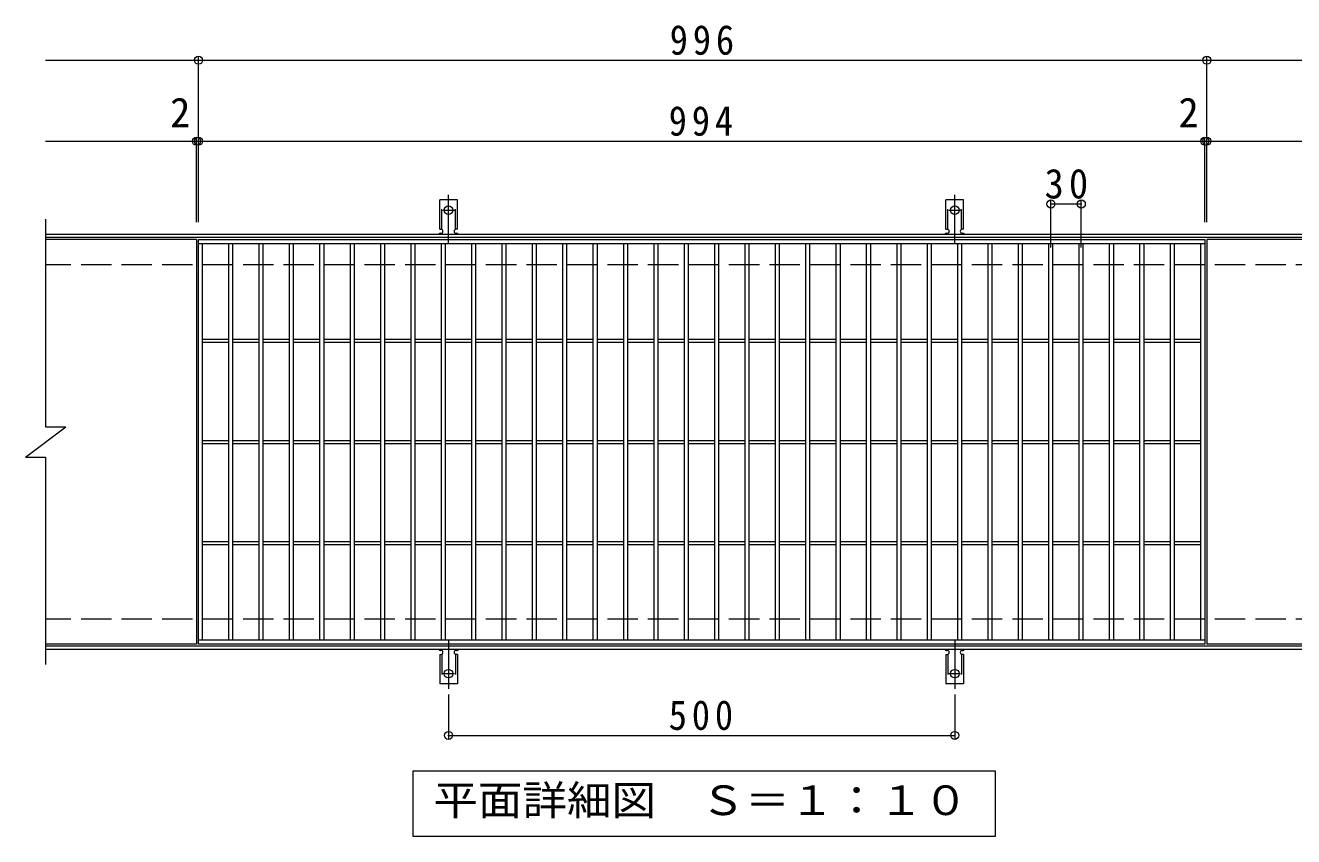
# Model space of a CAD drawing. Units: millimetres on the paper, enlarged 2 times, with parts at other scales. Extents: x -310 to 329, y -273 to 243.
# Drawn here: x -135 to 115.6, y 82.6 to 242.9 of the extents above; entities that cross this region are included whole.
import ezdxf
from ezdxf.enums import TextEntityAlignment as Align

# ---------------------------------------------------------------- set-up
doc = ezdxf.new("R2010")
doc.units = ezdxf.units.MM
doc.header["$LTSCALE"] = 2
doc.header["$PDMODE"] = 32
doc.header["$PDSIZE"] = 1.6
for name, pattern in [('CHAIN2', [12, 9, -1, 1, -1]), ('DASHED2', [3, 2, -1]), ('DASHED3', [4, 3, -1])]:
    doc.linetypes.add(name, pattern=pattern)
for name, color, linetype, lineweight in [('C-1', 2, 'Continuous', 9), ('C-2', 3, 'Continuous', 9), ('C-4', 7, 'Continuous', 9), ('C-5', 7, 'Continuous', 9), ('C-A', 3, 'Continuous', 9)]:
    doc.layers.add(name, color=color, linetype=linetype, lineweight=lineweight)
doc.styles.add('ＭＳ ゴシック', font='')
doc.styles.get('ＭＳ ゴシック').set_extended_font_data('MS Gothic')

msp = doc.modelspace()

# ---------------------------------------------------------------- linework, layer by layer
at = {"layer": 'C-1'}
for p, q in [((130.022, 201.582), (-130.978, 201.582)), ((130.022, 200.982), (-130.978, 200.982)), ((130.022, 120.182), (-130.978, 120.182)), ((130.022, 119.582), (-130.978, 119.582))]:
    msp.add_line(p, q, dxfattribs=at)
at = {"layer": 'C-1', "linetype": 'DASHED3'}
for p, q in [((130.022, 195.582), (-130.978, 195.582)), ((130.022, 125.582), (-130.978, 125.582))]:
    msp.add_line(p, q, dxfattribs=at)
at = {"layer": 'C-2'}
for p, q in [((-130.978, 204.582), (-130.978, 163.582)), ((-101.178, 200.582), (-130.978, 200.582)), ((-101.178, 200.582), (-101.178, 120.582)), ((-100.778, 200.582), (98.022, 200.582)), ((-100.778, 120.582), (-100.778, 200.582)), ((130.022, 200.582), (98.422, 200.582)), ((98.422, 200.582), (98.422, 120.582)), ((-100.778, 199.782), (98.022, 199.782)), ((-99.978, 121.382), (-99.978, 199.782)), ((-94.778, 121.382), (-94.778, 199.782)), ((-93.978, 121.382), (-93.978, 199.782)), ((-88.778, 121.382), (-88.778, 199.782)), ((-87.978, 121.382), (-87.978, 199.782)), ((-82.778, 121.382), (-82.778, 199.782)), ((-81.978, 121.382), (-81.978, 199.782)), ((-76.778, 121.382), (-76.778, 199.782)), ((-75.978, 121.382), (-75.978, 199.782)), ((-70.778, 121.382), (-70.778, 199.782)), ((-69.978, 121.382), (-69.978, 199.782)), ((-64.778, 121.382), (-64.778, 199.782)), ((-63.978, 121.382), (-63.978, 199.782)), ((-58.778, 121.382), (-58.778, 199.782)), ((-57.978, 121.382), (-57.978, 199.782)), ((-52.778, 121.382), (-52.778, 199.782)), ((-51.978, 121.382), (-51.978, 199.782)), ((-46.778, 121.382), (-46.778, 199.782)), ((-45.978, 121.382), (-45.978, 199.782)), ((-40.778, 121.382), (-40.778, 199.782)), ((-39.978, 121.382), (-39.978, 199.782)), ((-34.778, 121.382), (-34.778, 199.782)), ((-33.978, 121.382), (-33.978, 199.782)), ((-28.778, 121.382), (-28.778, 199.782)), ((-27.978, 121.382), (-27.978, 199.782)), ((-22.778, 121.382), (-22.778, 199.782)), ((-21.978, 121.382), (-21.978, 199.782)), ((-16.778, 121.382), (-16.778, 199.782)), ((-15.978, 121.382), (-15.978, 199.782)), ((-10.778, 121.382), (-10.778, 199.782)), ((-9.978, 121.382), (-9.978, 199.782)), ((-4.778, 121.382), (-4.778, 199.782)), ((-3.978, 121.382), (-3.978, 199.782)), ((1.222, 121.382), (1.222, 199.782)), ((2.022, 121.382), (2.022, 199.782)), ((7.222, 121.382), (7.222, 199.782)), ((8.022, 121.382), (8.022, 199.782)), ((13.222, 121.382), (13.222, 199.782)), ((14.022, 121.382), (14.022, 199.782)), ((19.222, 121.382), (19.222, 199.782)), ((20.022, 121.382), (20.022, 199.782)), ((25.222, 121.382), (25.222, 199.782)), ((26.022, 121.382), (26.022, 199.782)), ((31.222, 121.382), (31.222, 199.782)), ((32.022, 121.382), (32.022, 199.782)), ((37.222, 121.382), (37.222, 199.782)), ((38.022, 121.382), (38.022, 199.782)), ((43.222, 121.382), (43.222, 199.782)), ((44.022, 121.382), (44.022, 199.782)), ((49.222, 121.382), (49.222, 199.782)), ((50.022, 121.382), (50.022, 199.782)), ((55.222, 121.382), (55.222, 199.782)), ((56.022, 121.382), (56.022, 199.782)), ((61.222, 121.382), (61.222, 199.782)), ((62.022, 121.382), (62.022, 199.782)), ((67.222, 121.382), (67.222, 199.782)), ((68.022, 121.382), (68.022, 199.782)), ((73.222, 121.382), (73.222, 199.782)), ((74.022, 121.382), (74.022, 199.782)), ((79.222, 121.382), (79.222, 199.782)), ((80.022, 121.382), (80.022, 199.782)), ((85.222, 121.382), (85.222, 199.782)), ((86.022, 121.382), (86.022, 199.782)), ((91.222, 121.382), (91.222, 199.782)), ((92.022, 121.382), (92.022, 199.782)), ((97.222, 121.382), (97.222, 199.782)), ((-99.978, 180.882), (-94.778, 180.882)), ((-93.978, 180.882), (-88.778, 180.882)), ((-87.978, 180.882), (-82.778, 180.882)), ((-81.978, 180.882), (-76.778, 180.882)), ((-75.978, 180.882), (-70.778, 180.882)), ((-69.978, 180.882), (-64.778, 180.882)), ((-63.978, 180.882), (-58.778, 180.882)), ((-57.978, 180.882), (-52.778, 180.882)), ((-51.978, 180.882), (-46.778, 180.882)), ((-45.978, 180.882), (-40.778, 180.882)), ((-39.978, 180.882), (-34.778, 180.882)), ((-33.978, 180.882), (-28.778, 180.882)), ((-27.978, 180.882), (-22.778, 180.882)), ((-21.978, 180.882), (-16.778, 180.882)), ((-15.978, 180.882), (-10.778, 180.882)), ((-9.978, 180.882), (-4.778, 180.882)), ((-3.978, 180.882), (1.222, 180.882)), ((2.022, 180.882), (7.222, 180.882)), ((8.022, 180.882), (13.222, 180.882)), ((14.022, 180.882), (19.222, 180.882)), ((20.022, 180.882), (25.222, 180.882)), ((26.022, 180.882), (31.222, 180.882)), ((32.022, 180.882), (37.222, 180.882)), ((38.022, 180.882), (43.222, 180.882)), ((44.022, 180.882), (49.222, 180.882)), ((50.022, 180.882), (55.222, 180.882)), ((56.022, 180.882), (61.222, 180.882)), ((62.022, 180.882), (67.222, 180.882)), ((68.022, 180.882), (73.222, 180.882)), ((74.022, 180.882), (79.222, 180.882)), ((80.022, 180.882), (85.222, 180.882)), ((86.022, 180.882), (91.222, 180.882)), ((92.022, 180.882), (97.222, 180.882)), ((-99.978, 180.282), (-94.778, 180.282)), ((-93.978, 180.282), (-88.778, 180.282)), ((-87.978, 180.282), (-82.778, 180.282)), ((-81.978, 180.282), (-76.778, 180.282)), ((-75.978, 180.282), (-70.778, 180.282)), ((-69.978, 180.282), (-64.778, 180.282)), ((-63.978, 180.282), (-58.778, 180.282)), ((-57.978, 180.282), (-52.778, 180.282)), ((-51.978, 180.282), (-46.778, 180.282)), ((-45.978, 180.282), (-40.778, 180.282)), ((-39.978, 180.282), (-34.778, 180.282)), ((-33.978, 180.282), (-28.778, 180.282)), ((-27.978, 180.282), (-22.778, 180.282)), ((-21.978, 180.282), (-16.778, 180.282)), ((-15.978, 180.282), (-10.778, 180.282)), ((-9.978, 180.282), (-4.778, 180.282)), ((-3.978, 180.282), (1.222, 180.282)), ((2.022, 180.282), (7.222, 180.282)), ((8.022, 180.282), (13.222, 180.282)), ((14.022, 180.282), (19.222, 180.282)), ((20.022, 180.282), (25.222, 180.282)), ((26.022, 180.282), (31.222, 180.282)), ((32.022, 180.282), (37.222, 180.282)), ((38.022, 180.282), (43.222, 180.282)), ((44.022, 180.282), (49.222, 180.282)), ((50.022, 180.282), (55.222, 180.282)), ((56.022, 180.282), (61.222, 180.282)), ((62.022, 180.282), (67.222, 180.282)), ((68.022, 180.282), (73.222, 180.282)), ((74.022, 180.282), (79.222, 180.282)), ((80.022, 180.282), (85.222, 180.282)), ((86.022, 180.282), (91.222, 180.282)), ((92.022, 180.282), (97.222, 180.282)), ((-134.978, 157.582), (-126.978, 163.582)), ((-130.978, 163.582), (-126.978, 163.582)), ((-99.978, 160.882), (-94.778, 160.882)), ((-93.978, 160.882), (-88.778, 160.882)), ((-87.978, 160.882), (-82.778, 160.882)), ((-81.978, 160.882), (-76.778, 160.882)), ((-75.978, 160.882), (-70.778, 160.882)), ((-69.978, 160.882), (-64.778, 160.882)), ((-63.978, 160.882), (-58.778, 160.882)), ((-57.978, 160.882), (-52.778, 160.882)), ((-51.978, 160.882), (-46.778, 160.882)), ((-45.978, 160.882), (-40.778, 160.882)), ((-39.978, 160.882), (-34.778, 160.882)), ((-33.978, 160.882), (-28.778, 160.882)), ((-27.978, 160.882), (-22.778, 160.882)), ((-21.978, 160.882), (-16.778, 160.882)), ((-15.978, 160.882), (-10.778, 160.882)), ((-9.978, 160.882), (-4.778, 160.882)), ((-3.978, 160.882), (1.222, 160.882)), ((2.022, 160.882), (7.222, 160.882)), ((8.022, 160.882), (13.222, 160.882)), ((14.022, 160.882), (19.222, 160.882)), ((20.022, 160.882), (25.222, 160.882)), ((26.022, 160.882), (31.222, 160.882)), ((32.022, 160.882), (37.222, 160.882)), ((38.022, 160.882), (43.222, 160.882)), ((44.022, 160.882), (49.222, 160.882)), ((50.022, 160.882), (55.222, 160.882)), ((56.022, 160.882), (61.222, 160.882)), ((62.022, 160.882), (67.222, 160.882)), ((68.022, 160.882), (73.222, 160.882)), ((74.022, 160.882), (79.222, 160.882)), ((80.022, 160.882), (85.222, 160.882)), ((86.022, 160.882), (91.222, 160.882)), ((92.022, 160.882), (97.222, 160.882)), ((-99.978, 160.282), (-94.778, 160.282)), ((-93.978, 160.282), (-88.778, 160.282)), ((-87.978, 160.282), (-82.778, 160.282)), ((-81.978, 160.282), (-76.778, 160.282)), ((-75.978, 160.282), (-70.778, 160.282)), ((-69.978, 160.282), (-64.778, 160.282)), ((-63.978, 160.282), (-58.778, 160.282)), ((-57.978, 160.282), (-52.778, 160.282)), ((-51.978, 160.282), (-46.778, 160.282)), ((-45.978, 160.282), (-40.778, 160.282)), ((-39.978, 160.282), (-34.778, 160.282)), ((-33.978, 160.282), (-28.778, 160.282)), ((-27.978, 160.282), (-22.778, 160.282)), ((-21.978, 160.282), (-16.778, 160.282)), ((-15.978, 160.282), (-10.778, 160.282)), ((-9.978, 160.282), (-4.778, 160.282)), ((-3.978, 160.282), (1.222, 160.282)), ((2.022, 160.282), (7.222, 160.282)), ((8.022, 160.282), (13.222, 160.282)), ((14.022, 160.282), (19.222, 160.282)), ((20.022, 160.282), (25.222, 160.282)), ((26.022, 160.282), (31.222, 160.282)), ((32.022, 160.282), (37.222, 160.282)), ((38.022, 160.282), (43.222, 160.282)), ((44.022, 160.282), (49.222, 160.282)), ((50.022, 160.282), (55.222, 160.282)), ((56.022, 160.282), (61.222, 160.282)), ((62.022, 160.282), (67.222, 160.282)), ((68.022, 160.282), (73.222, 160.282)), ((74.022, 160.282), (79.222, 160.282)), ((80.022, 160.282), (85.222, 160.282)), ((86.022, 160.282), (91.222, 160.282)), ((92.022, 160.282), (97.222, 160.282)), ((-134.978, 157.582), (-130.978, 157.582)), ((-130.978, 157.582), (-130.978, 116.582)), ((-99.978, 140.882), (-94.778, 140.882)), ((-93.978, 140.882), (-88.778, 140.882)), ((-87.978, 140.882), (-82.778, 140.882)), ((-81.978, 140.882), (-76.778, 140.882)), ((-75.978, 140.882), (-70.778, 140.882)), ((-69.978, 140.882), (-64.778, 140.882)), ((-63.978, 140.882), (-58.778, 140.882)), ((-57.978, 140.882), (-52.778, 140.882)), ((-51.978, 140.882), (-46.778, 140.882)), ((-45.978, 140.882), (-40.778, 140.882)), ((-39.978, 140.882), (-34.778, 140.882)), ((-33.978, 140.882), (-28.778, 140.882)), ((-27.978, 140.882), (-22.778, 140.882)), ((-21.978, 140.882), (-16.778, 140.882)), ((-15.978, 140.882), (-10.778, 140.882)), ((-9.978, 140.882), (-4.778, 140.882)), ((-3.978, 140.882), (1.222, 140.882)), ((2.022, 140.882), (7.222, 140.882)), ((8.022, 140.882), (13.222, 140.882)), ((14.022, 140.882), (19.222, 140.882)), ((20.022, 140.882), (25.222, 140.882)), ((26.022, 140.882), (31.222, 140.882)), ((32.022, 140.882), (37.222, 140.882)), ((38.022, 140.882), (43.222, 140.882)), ((44.022, 140.882), (49.222, 140.882)), ((50.022, 140.882), (55.222, 140.882)), ((56.022, 140.882), (61.222, 140.882)), ((62.022, 140.882), (67.222, 140.882)), ((68.022, 140.882), (73.222, 140.882)), ((74.022, 140.882), (79.222, 140.882)), ((80.022, 140.882), (85.222, 140.882)), ((86.022, 140.882), (91.222, 140.882)), ((92.022, 140.882), (97.222, 140.882)), ((-99.978, 140.282), (-94.778, 140.282)), ((-93.978, 140.282), (-88.778, 140.282)), ((-87.978, 140.282), (-82.778, 140.282)), ((-81.978, 140.282), (-76.778, 140.282)), ((-75.978, 140.282), (-70.778, 140.282)), ((-69.978, 140.282), (-64.778, 140.282)), ((-63.978, 140.282), (-58.778, 140.282)), ((-57.978, 140.282), (-52.778, 140.282)), ((-51.978, 140.282), (-46.778, 140.282)), ((-45.978, 140.282), (-40.778, 140.282)), ((-39.978, 140.282), (-34.778, 140.282)), ((-33.978, 140.282), (-28.778, 140.282)), ((-27.978, 140.282), (-22.778, 140.282)), ((-21.978, 140.282), (-16.778, 140.282)), ((-15.978, 140.282), (-10.778, 140.282)), ((-9.978, 140.282), (-4.778, 140.282)), ((-3.978, 140.282), (1.222, 140.282)), ((2.022, 140.282), (7.222, 140.282)), ((8.022, 140.282), (13.222, 140.282)), ((14.022, 140.282), (19.222, 140.282)), ((20.022, 140.282), (25.222, 140.282)), ((26.022, 140.282), (31.222, 140.282)), ((32.022, 140.282), (37.222, 140.282)), ((38.022, 140.282), (43.222, 140.282)), ((44.022, 140.282), (49.222, 140.282)), ((50.022, 140.282), (55.222, 140.282)), ((56.022, 140.282), (61.222, 140.282)), ((62.022, 140.282), (67.222, 140.282)), ((68.022, 140.282), (73.222, 140.282)), ((74.022, 140.282), (79.222, 140.282)), ((80.022, 140.282), (85.222, 140.282)), ((86.022, 140.282), (91.222, 140.282)), ((92.022, 140.282), (97.222, 140.282)), ((-101.178, 120.582), (-130.978, 120.582)), ((98.022, 121.382), (-100.778, 121.382)), ((130.022, 120.582), (98.422, 120.582))]:
    msp.add_line(p, q, dxfattribs=at)
msp.add_lwpolyline([(98.022, 200.582), (98.022, 120.582), (-100.778, 120.582)], dxfattribs=at)
at = {"layer": 'C-4'}
for p, q in [((-130.978, 235.982), (130.022, 235.982)), ((-100.778, 203.982), (-100.778, 236.582)), ((98.422, 203.982), (98.422, 236.582)), ((-101.178, 203.982), (-101.178, 220.582)), ((98.022, 203.982), (98.022, 220.582)), ((-130.978, 219.982), (130.022, 219.982)), ((67.622, 198.982), (67.622, 208.182)), ((73.622, 198.982), (73.622, 208.182)), ((67.622, 207.582), (73.622, 207.582)), ((-51.378, 110.638), (-51.378, 101.982)), ((48.622, 110.638), (48.622, 101.982)), ((-51.378, 102.582), (48.622, 102.582))]:
    msp.add_line(p, q, dxfattribs=at)
for p in [(-100.778, 235.982), (98.422, 235.982), (-101.178, 219.982), (-100.778, 219.982), (98.022, 219.982), (98.422, 219.982), (67.622, 207.582), (73.622, 207.582), (-51.378, 102.582), (48.622, 102.582)]:
    msp.add_point(p, dxfattribs=at)
at = {"layer": 'C-5'}
for p, q in [((-58.378, 95.582), (56.622, 95.582)), ((-58.378, 82.582), (-58.378, 95.582)), ((56.622, 95.582), (56.622, 82.582)), ((56.622, 82.582), (-58.378, 82.582))]:
    msp.add_line(p, q, dxfattribs=at)
at = {"layer": 'C-A'}
for p, q in [((-49.628, 208.382), (-53.128, 208.382)), ((-53.128, 202.582), (-53.128, 208.382)), ((-49.628, 202.582), (-49.628, 208.382)), ((50.372, 208.382), (46.872, 208.382)), ((46.872, 202.582), (46.872, 208.382)), ((50.372, 202.582), (50.372, 208.382)), ((-53.128, 202.582), (-52.878, 202.582)), ((-52.978, 201.782), (-52.878, 201.782)), ((-49.879, 201.782), (-49.777, 201.782)), ((-49.628, 202.582), (-49.878, 202.582)), ((46.872, 202.582), (47.122, 202.582)), ((47.022, 201.782), (47.122, 201.782)), ((50.121, 201.782), (50.223, 201.782)), ((50.372, 202.582), (50.122, 202.582)), ((-53.128, 118.582), (-53.128, 112.782)), ((-53.128, 118.582), (-52.878, 118.582)), ((-52.978, 119.382), (-52.878, 119.382)), ((-49.879, 119.382), (-49.777, 119.382)), ((-49.628, 118.582), (-49.878, 118.582)), ((-49.628, 118.582), (-49.628, 112.782)), ((46.872, 118.582), (46.872, 112.782)), ((46.872, 118.582), (47.122, 118.582)), ((47.022, 119.382), (47.122, 119.382)), ((50.121, 119.382), (50.223, 119.382)), ((50.372, 118.582), (50.122, 118.582)), ((50.372, 118.582), (50.372, 112.782)), ((-49.628, 112.782), (-53.128, 112.782)), ((50.372, 112.782), (46.872, 112.782))]:
    msp.add_line(p, q, dxfattribs=at)
at = {"layer": 'C-A', "linetype": 'DASHED2'}
for p, q in [((-52.728, 202.553), (-52.728, 208.382)), ((-50.028, 202.553), (-50.028, 208.382)), ((47.272, 202.553), (47.272, 208.382)), ((49.972, 202.553), (49.972, 208.382)), ((-52.728, 118.611), (-52.728, 112.782)), ((-50.028, 118.611), (-50.028, 112.782)), ((47.272, 118.611), (47.272, 112.782)), ((49.972, 118.611), (49.972, 112.782))]:
    msp.add_line(p, q, dxfattribs=at)
at = {"layer": 'C-A', "color": 7, "linetype": 'CHAIN2'}
for p, q in [((-51.378, 199.888), (-51.378, 209.368)), ((48.622, 199.888), (48.622, 209.368)), ((-52.533, 206.382), (-50.223, 206.382)), ((47.467, 206.382), (49.777, 206.382)), ((-51.378, 121.276), (-51.378, 111.795)), ((48.622, 121.276), (48.622, 111.795)), ((-52.533, 114.782), (-50.223, 114.782)), ((47.467, 114.782), (49.777, 114.782))]:
    msp.add_line(p, q, dxfattribs=at)
at = {"layer": 'C-A'}
for centre in [(-51.378, 206.382), (48.622, 206.382), (-51.378, 114.782), (48.622, 114.782)]:
    msp.add_circle(centre, 0.85, dxfattribs=at)
for centre, start, end in [((-52.978, 201.382), 90.27596, 150.00047), ((-52.878, 202.182), 270, 90), ((-49.878, 202.182), 90, 269.8667), ((-49.778, 201.382), 29.99927, 89.75836), ((47.022, 201.382), 90.27596, 150.00047), ((47.122, 202.182), 270, 90), ((50.122, 202.182), 90, 269.8667), ((50.222, 201.382), 29.99927, 89.75836), ((-52.978, 119.782), 209.99951, 269.72403), ((-52.878, 118.982), 270, 90), ((-49.878, 118.982), 90.13329, 270), ((-49.778, 119.782), 270.24162, 330.00072), ((47.022, 119.782), 209.99951, 269.72403), ((47.122, 118.982), 270, 90), ((50.122, 118.982), 90.13329, 270), ((50.222, 119.782), 270.24162, 330.00072)]:
    msp.add_arc(centre, 0.4, start, end, dxfattribs=at)

# ---------------------------------------------------------------- texts
at = {"layer": 'C-4', "color": 2, "style": 'ＭＳ ゴシック'}
for p in [(-106.371, 220.982), (92.829, 220.982)]:
    msp.add_text('2', height=5.865, dxfattribs=at).set_placement(p, align=Align.BOTTOM_LEFT)
at = {"layer": 'C-4', "color": 2, "char_height": 5.865, "attachment_point": 7, "style": 'ＭＳ ゴシック'}
for s, insert in [('\\T1.27;\\W0.9;996', (-7.678, 236.982)), ('\\T1.27;\\W0.9;994', (-7.878, 220.982)), ('\\T1.27;\\W0.95;30', (66.372, 208.582)), ('\\T1.27;\\W0.9;500', (-7.878, 103.582))]:
    msp.add_mtext(s, dxfattribs=dict(at, insert=insert))
at = {"layer": 'C-5', "color": 2, "style": 'ＭＳ ゴシック', "width": 1.1}
msp.add_text('平面詳細図\u3000Ｓ＝１：１０', height=5.865, dxfattribs=at).set_placement((-54.378, 85.082), align=Align.BOTTOM_LEFT)

doc.saveas('drawing.dxf')
